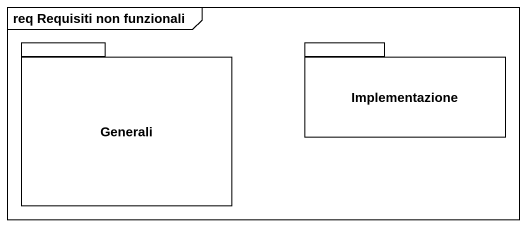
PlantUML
@startuml
mainframe req Requisiti non funzionali
package Generali {
}
package Implementazione {
}
@enduml
